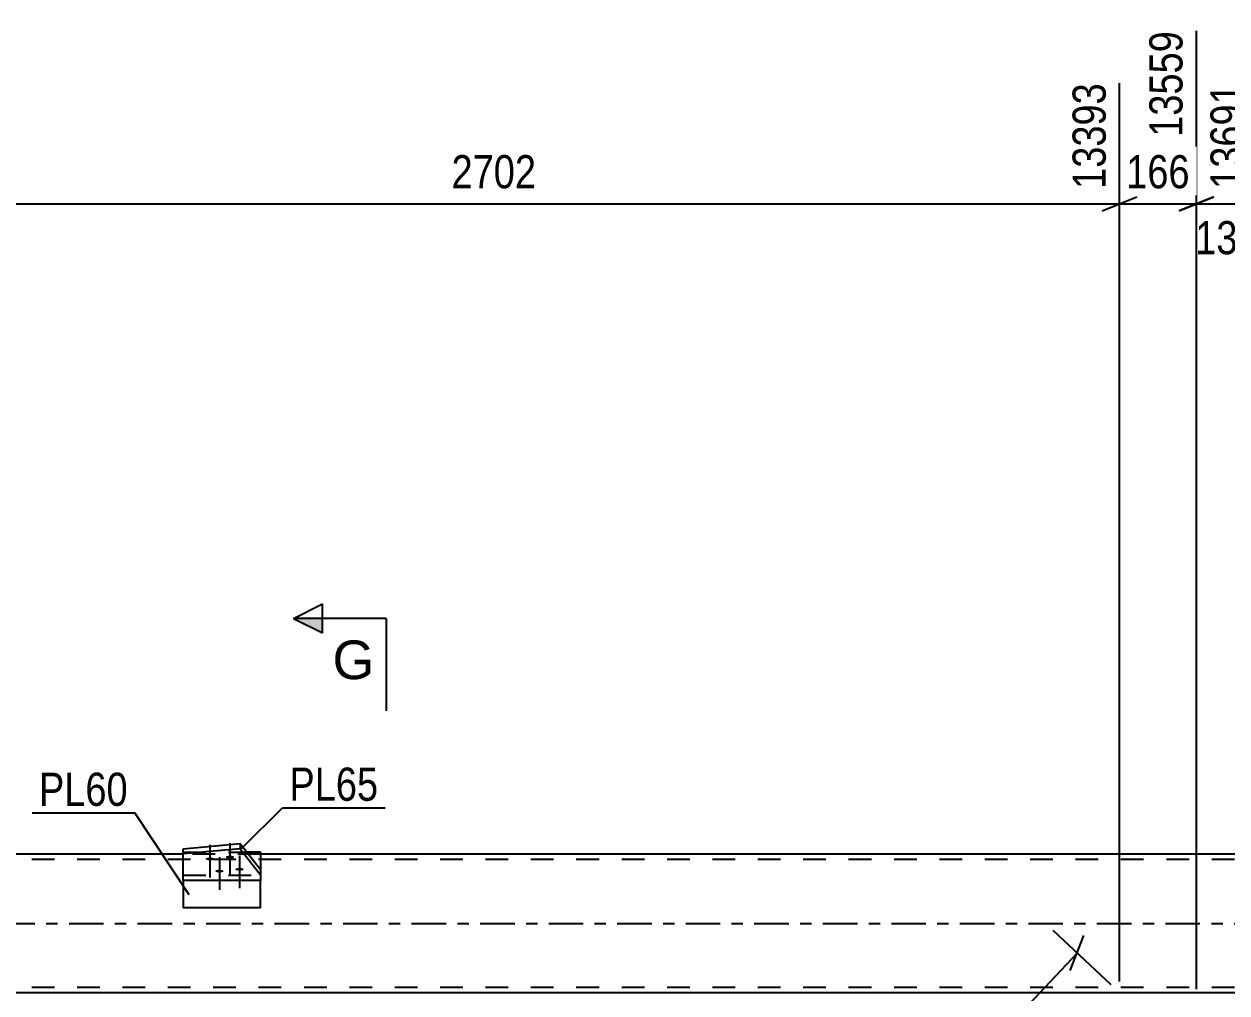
# Model space of a CAD drawing. Header units: millimetres. Extents: x -107 to 1082, y -577 to 264.
# Drawn here: x 399.3 to 503.2, y -6 to 77.7 of the extents above; entities that cross this region are included whole.
import ezdxf

# ---------------------------------------------------------------- set-up
doc = ezdxf.new("R2010")
doc.units = ezdxf.units.MM
doc.linetypes.add('DXK_LINE_DOT2', pattern=[3.9198, 1.9599, -1.9599])
doc.linetypes.add('DXK_LINE_DOT3', pattern=[5.9187, 2.979, -0.9799, 0.9799, -0.9799])
doc.styles.add('Arial', font='ARIAL.TTF', dxfattribs={"height": 0.2})
doc.styles.add('Arial Narrow', font='ARIALN.TTF', dxfattribs={"height": 0.2})

# ---------------------------------------------------------------- blocks, each defined once
blk = doc.blocks.new('Part-389677451-2677 - 2462')
at = {"color": 7, "linetype": 'DXK_LINE_DOT2'}
for p, q in [((413.05, 3.72), (413.05, 6.16)), ((413.05, 6.16), (418.57, 6.16)), ((419.73, 4.67), (419.73, 3.72))]:
    blk.add_line(p, q, dxfattribs=at)
at = {"color": 2, "linetype": 'Continuous'}
for p, q in [((419.73, 6.16), (418.57, 6.16)), ((419.73, 6.16), (419.73, 4.67)), ((413.05, 3.72), (413.05, 1.36)), ((419.73, 1.36), (419.73, 3.72)), ((419.73, 1.36), (413.05, 1.36))]:
    blk.add_line(p, q, dxfattribs=at)
blk = doc.blocks.new('Part-389677451-2689 - 2462')
at = {"color": 7, "linetype": 'DXK_LINE_DOT2'}
for p, q in [((633.2, 5.52), (12.56, 5.52)), ((419.73, 6), (413.05, 6)), ((633.2, -5.52), (12.56, -5.52))]:
    blk.add_line(p, q, dxfattribs=at)
at = {"color": 2, "linetype": 'Continuous'}
for p, q in [((413.05, 6), (385.2, 6)), ((586.67, 6), (419.73, 6)), ((633.2, -6), (140.8, -6))]:
    blk.add_line(p, q, dxfattribs=at)
at = {"color": 7, "linetype": 'DXK_LINE_DOT3'}
blk.add_line((12.56, 0), (633.2, 0), dxfattribs=at)
blk = doc.blocks.new('Part-389677451-2756 - 2462')
at = {"color": 2, "linetype": 'Continuous'}
for p, q in [((413.05, 6.46), (417.98, 6.91)), ((413.05, 3.72), (413.05, 6.46)), ((417.98, 6.46), (413.05, 6.01)), ((417.98, 6.91), (419.73, 4.67)), ((417.98, 6.91), (417.98, 6.46)), ((417.98, 6.46), (419.73, 4.21)), ((419.73, 4.67), (419.73, 3.72)), ((419.73, 3.72), (413.05, 3.72))]:
    blk.add_line(p, q, dxfattribs=at)
at = {"color": 7, "linetype": 'DXK_LINE_DOT2'}
blk.add_line((413.05, 4.17), (419.73, 4.17), dxfattribs=at)
blk = doc.blocks.new('Bolt-389677451-2812 - 2462')
at = {"linetype": 'Continuous'}
for points in [[(415.35, 5.71), (415.43, 5.71), (415.5, 5.7), (415.57, 5.69), (415.62, 5.67), (415.67, 5.65), (415.7, 5.62), (415.71, 5.6), (415.71, 5.57), (415.7, 5.55), (415.67, 5.52), (415.62, 5.5), (415.57, 5.49), (415.5, 5.47), (415.43, 5.47), (415.35, 5.46), (415.28, 5.47), (415.21, 5.47), (415.14, 5.49), (415.09, 5.5), (415.04, 5.52), (415.01, 5.55), (415, 5.57), (415, 5.6), (415.01, 5.62), (415.04, 5.65), (415.09, 5.67), (415.14, 5.69), (415.21, 5.7), (415.28, 5.71)], [(417.09, 5.87), (417.17, 5.86), (417.24, 5.86), (417.31, 5.84), (417.36, 5.83), (417.41, 5.81), (417.44, 5.78), (417.45, 5.76), (417.45, 5.73), (417.44, 5.71), (417.41, 5.68), (417.36, 5.66), (417.31, 5.64), (417.24, 5.63), (417.17, 5.62), (417.09, 5.62), (417.02, 5.62), (416.95, 5.63), (416.88, 5.64), (416.83, 5.66), (416.78, 5.68), (416.75, 5.71), (416.74, 5.73), (416.74, 5.76), (416.75, 5.78), (416.78, 5.81), (416.83, 5.83), (416.88, 5.84), (416.95, 5.86), (417.02, 5.86)], [(416.18, 4.65), (416.25, 4.65), (416.32, 4.64), (416.39, 4.63), (416.45, 4.61), (416.49, 4.59), (416.52, 4.57), (416.54, 4.54), (416.54, 4.51), (416.52, 4.49), (416.49, 4.47), (416.45, 4.45), (416.39, 4.43), (416.32, 4.42), (416.25, 4.41), (416.18, 4.4), (416.1, 4.41), (416.03, 4.42), (415.97, 4.43), (415.91, 4.45), (415.87, 4.47), (415.84, 4.49), (415.82, 4.51), (415.82, 4.54), (415.84, 4.57), (415.87, 4.59), (415.91, 4.61), (415.97, 4.63), (416.03, 4.64), (416.1, 4.65)], [(417.92, 4.81), (417.99, 4.81), (418.06, 4.8), (418.13, 4.79), (418.18, 4.77), (418.23, 4.75), (418.26, 4.72), (418.28, 4.7), (418.28, 4.67), (418.26, 4.65), (418.23, 4.62), (418.18, 4.6), (418.13, 4.59), (418.06, 4.57), (417.99, 4.57), (417.92, 4.56), (417.84, 4.57), (417.77, 4.57), (417.71, 4.59), (417.65, 4.6), (417.61, 4.62), (417.57, 4.65), (417.56, 4.67), (417.56, 4.7), (417.57, 4.72), (417.61, 4.75), (417.65, 4.77), (417.71, 4.79), (417.77, 4.8), (417.84, 4.81)]]:
    blk.add_hatch(color=1, dxfattribs=at).paths.add_polyline_path(points)
at = {"color": 1, "linetype": 'Continuous'}
for p, q in [((415.35, 6.79), (415.35, 3.97)), ((417.09, 6.95), (417.09, 4.13)), ((416.18, 5.73), (416.18, 2.91)), ((417.92, 5.89), (417.92, 3.07))]:
    blk.add_line(p, q, dxfattribs=at)
blk = doc.blocks.new('StraightDimension-389677451-16398 - 2462')
at = {"color": 7, "linetype": 'Continuous'}
for p, q in [((500.56, -5.66), (500.56, 77.13)), ((505.84, -5.66), (505.84, 72.63)), ((499.06, 61.59), (502.06, 62.79)), ((507.34, 62.79), (504.34, 61.59)), ((500.56, 62.19), (505.84, 62.19))]:
    blk.add_line(p, q, dxfattribs=at)
at = {"color": 0, "linetype": 'Continuous'}
blk.add_wipeout([(505.24, 73.23), (501.04, 73.23), (501.04, 62.89), (505.24, 62.89)], dxfattribs=at)
at = {"color": 0}
blk.add_wipeout([(506.54, 57.24), (506.54, 61.44), (499.86, 61.44), (499.86, 57.24)], dxfattribs=at)
at = {"color": 3, "linetype": 'Continuous', "style": 'Arial Narrow'}
blk.add_text('13691', height=2.863, rotation=90.0002, dxfattribs=at).set_placement((504.64, 63.49))
at = {"color": 3, "style": 'Arial Narrow'}
blk.add_text('132', height=2.863, dxfattribs=at).set_placement((500.46, 57.84))
blk = doc.blocks.new('StraightDimension-389677451-16399 - 2462')
at = {"color": 7, "linetype": 'Continuous'}
for p, q in [((500.56, -5.66), (500.56, 77.13)), ((493.93, -5), (493.93, 72.63)), ((492.43, 61.59), (495.43, 62.79)), ((502.06, 62.79), (499.06, 61.59)), ((493.93, 62.19), (500.56, 62.19))]:
    blk.add_line(p, q, dxfattribs=at)
at = {"color": 0}
blk.add_wipeout([(500.59, 62.94), (500.59, 67.14), (493.9, 67.14), (493.9, 62.94)], dxfattribs=at)
at = {"color": 3, "style": 'Arial Narrow'}
blk.add_text('166', height=2.863, dxfattribs=at).set_placement((494.5, 63.54))
at = {"color": 0, "linetype": 'Continuous'}
blk.add_wipeout([(499.96, 77.73), (495.76, 77.73), (495.76, 67.39), (499.96, 67.39)], dxfattribs=at)
at = {"color": 3, "linetype": 'Continuous', "style": 'Arial Narrow'}
blk.add_text('13559', height=2.863, rotation=90.0002, dxfattribs=at).set_placement((499.36, 67.99))
blk = doc.blocks.new('StraightDimension-389677451-16400 - 2462')
at = {"color": 7, "linetype": 'Continuous'}
for p, q in [((385.84, -5), (385.84, 72.63)), ((493.93, -5), (493.93, 72.63)), ((387.34, 62.79), (384.34, 61.59)), ((492.43, 61.59), (495.43, 62.79)), ((385.84, 62.19), (493.93, 62.19))]:
    blk.add_line(p, q, dxfattribs=at)
at = {"color": 0}
blk.add_wipeout([(444.14, 62.94), (444.14, 67.14), (435.63, 67.14), (435.63, 62.94)], dxfattribs=at)
at = {"color": 3, "style": 'Arial Narrow'}
blk.add_text('2702', height=2.863, dxfattribs=at).set_placement((436.23, 63.54))
at = {"color": 0, "linetype": 'Continuous'}
blk.add_wipeout([(493.33, 73.23), (489.13, 73.23), (489.13, 62.89), (493.33, 62.89)], dxfattribs=at)
at = {"color": 3, "linetype": 'Continuous', "style": 'Arial Narrow'}
blk.add_text('13393', height=2.863, rotation=90.0002, dxfattribs=at).set_placement((492.73, 63.49))
blk = doc.blocks.new('StraightDimension-389677451-16745 - 2462')
at = {"color": 7, "linetype": 'Continuous'}
for p, q in [((493.2, -5.31), (488.19, -0.59)), ((489.67, -4.05), (490.85, -1.04)), ((439.53, -56.49), (490.26, -2.55)), ((442.47, -59.26), (437.45, -54.54)), ((440.12, -54.99), (438.94, -58))]:
    blk.add_line(p, q, dxfattribs=at)
at = {"color": 0}
blk.add_wipeout([(467.26, -25.91), (464.2, -23.03), (458.37, -29.23), (461.43, -32.11)], dxfattribs=at)
at = {"color": 3, "style": 'Arial Narrow'}
blk.add_text('1851', height=2.863, rotation=46.7591, dxfattribs=at).set_placement((461.41, -31.26))
blk = doc.blocks.new('SectionMark-389677451-29451 - 2462')
at = {"linetype": 'Continuous'}
for points in [[(425.08, 26.37), (425.08, 25.12), (422.58, 26.37)], [(425.08, -14.16), (425.08, -15.41), (422.58, -15.41)]]:
    blk.add_hatch(color=6, dxfattribs=at).paths.add_polyline_path(points)
at = {"color": 6, "linetype": 'Continuous'}
for p, q in [((422.58, 26.37), (425.08, 27.62)), ((425.08, 25.12), (425.08, 27.62)), ((430.58, 26.37), (422.58, 26.37)), ((422.58, 26.37), (425.08, 25.12)), ((430.58, 26.37), (430.58, 18.37)), ((430.58, -15.41), (430.58, -7.41)), ((422.58, -15.41), (425.08, -14.16)), ((425.08, -14.16), (425.08, -16.66)), ((430.58, -15.41), (422.58, -15.41)), ((425.08, -16.66), (422.58, -15.41))]:
    blk.add_line(p, q, dxfattribs=at)
at = {"color": 0, "linetype": 'Continuous'}
for points in [[(429.58, 21.12), (429.58, 24.62), (425.95, 24.62), (425.95, 21.12)], [(429.58, -13.66), (429.58, -10.16), (425.95, -10.16), (425.95, -13.66)]]:
    blk.add_wipeout(points, dxfattribs=at)
at = {"color": 3, "linetype": 'Continuous', "style": 'Arial'}
for p in [(425.95, 21.12), (425.95, -13.66)]:
    blk.add_text('G', height=3.34, dxfattribs=at).set_placement(p)
blk = doc.blocks.new('Mark-389677451-16840 - 2462')
at = {"color": 30, "linetype": 'Continuous'}
for p in [(400, 9.57), (413.56, 2.49)]:
    blk.add_line(p, (408.88, 9.57), dxfattribs=at)
at = {"color": 0}
blk.add_wipeout([(408.28, 10.17), (408.28, 13.17), (400.6, 13.17), (400.6, 10.17)], dxfattribs=at)
blk.add_wipeout([(408.28, 10.17), (408.28, 13.17), (400.6, 13.17), (400.6, 10.17)], dxfattribs=at)
at = {"color": 3, "style": 'Arial Narrow'}
blk.add_text('PL60', height=2.863, dxfattribs=at).set_placement((400.6, 10.17))
blk = doc.blocks.new('Mark-389677451-16843 - 2462')
at = {"color": 30, "linetype": 'Continuous'}
for p, q in [((418.09, 6.47), (421.63, 10.01)), ((421.63, 10.01), (430.51, 10.01))]:
    blk.add_line(p, q, dxfattribs=at)
at = {"color": 0}
blk.add_wipeout([(429.91, 10.61), (429.91, 13.61), (422.23, 13.61), (422.23, 10.61)], dxfattribs=at)
blk.add_wipeout([(429.91, 10.61), (429.91, 13.61), (422.23, 13.61), (422.23, 10.61)], dxfattribs=at)
at = {"color": 3, "style": 'Arial Narrow'}
blk.add_text('PL65', height=2.863, dxfattribs=at).set_placement((422.23, 10.61))

msp = doc.modelspace()

# ---------------------------------------------------------------- block references
for name in ['Part-389677451-2689 - 2462', 'Part-389677451-2756 - 2462', 'Bolt-389677451-2812 - 2462', 'Part-389677451-2677 - 2462']:
    msp.add_blockref(name, (0, 0))

# ---------------------------------------------------------------- next in the draw order: block references
msp.add_blockref('StraightDimension-389677451-16398 - 2462', (0, 0))

# ---------------------------------------------------------------- next in the draw order: block references
msp.add_blockref('StraightDimension-389677451-16399 - 2462', (0, 0))

# ---------------------------------------------------------------- next in the draw order: block references
msp.add_blockref('StraightDimension-389677451-16400 - 2462', (0, 0))

# ---------------------------------------------------------------- next in the draw order: block references
for name in ['SectionMark-389677451-29451 - 2462', 'Mark-389677451-16840 - 2462', 'StraightDimension-389677451-16745 - 2462']:
    msp.add_blockref(name, (0, 0))

# ---------------------------------------------------------------- next in the draw order: block references
msp.add_blockref('Mark-389677451-16843 - 2462', (0, 0))

doc.saveas('drawing.dxf')
